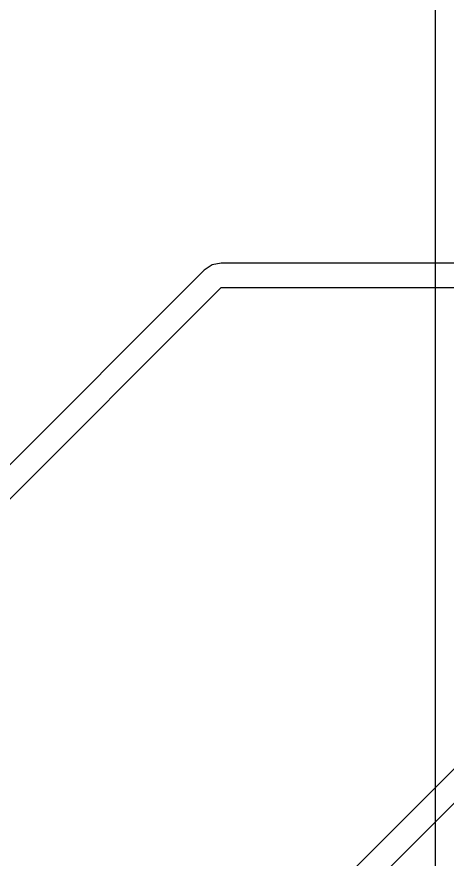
# Model space of a CAD drawing. Header units: inches. Extents: x 0 to 110, y 0 to 95.
# Drawn here: x 46.78 to 50.4, y 83.2 to 90.27 of the extents above; entities that cross this region are included whole.
import ezdxf

# ---------------------------------------------------------------- set-up
doc = ezdxf.new("R2010")
doc.units = ezdxf.units.IN
doc.layers.add('Int1', color=16, linetype='Continuous')
doc.layers.add('Int2', color=76, linetype='Continuous')

msp = doc.modelspace()

# ---------------------------------------------------------------- linework, layer by layer
at = {"layer": 'Int1'}
for p, q in [((48.422, 88.1884), (48.3558, 88.1442)), ((48.5, 88.2039), (48.422, 88.1884)), ((52.25, 88.2039), (48.5, 88.2039)), ((48.3558, 88.1442), (37.8558, 77.6442)), ((38, 77.5), (48.5, 88)), ((48.5, 88), (52.25, 88)), ((51.5, 85), (42.5, 76)), ((42.7039, 75.9155), (51.5845, 84.7961))]:
    msp.add_line(p, q, dxfattribs=at)
at = {"layer": 'Int2'}
msp.add_line((50.2961, 94.5922), (50.2961, 82.25), dxfattribs=at)

doc.saveas('drawing.dxf')
